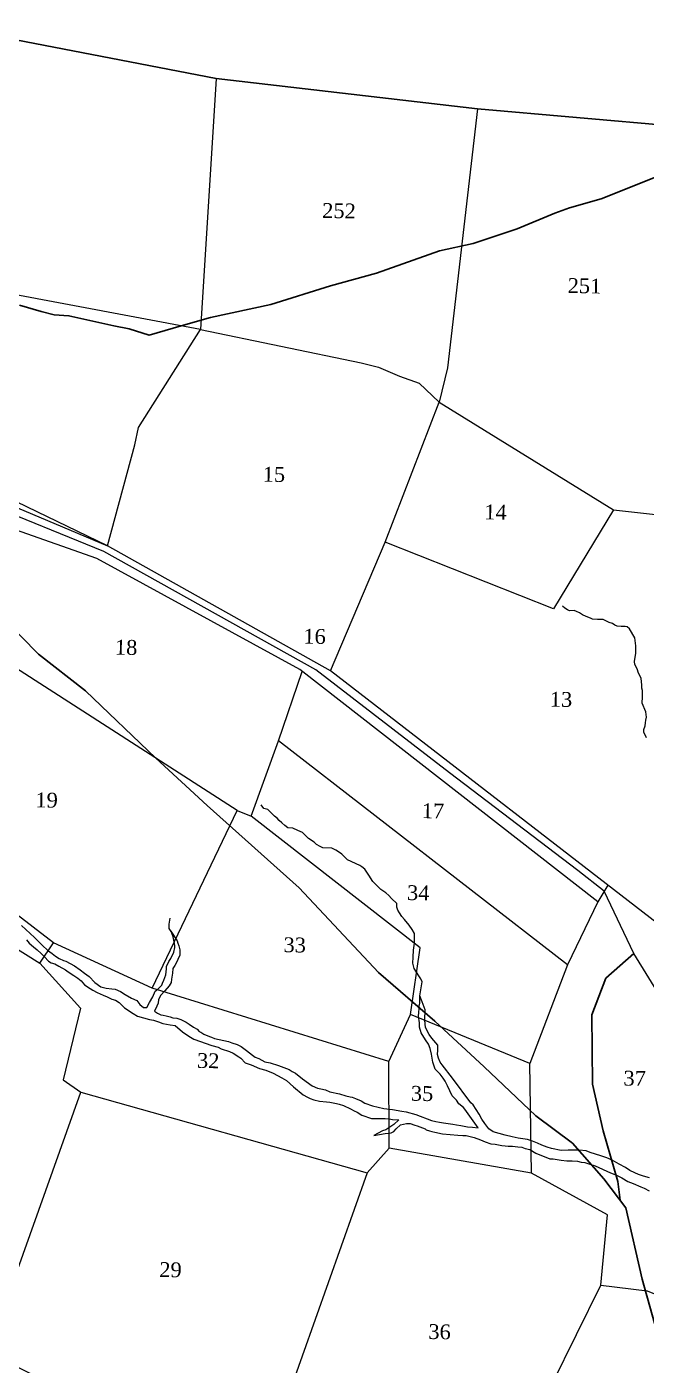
# Model space of a CAD drawing. Header units: inches. Extents: x 304037 to 460575, y 1453943 to 1639883.
# Drawn here: x 335053 to 335590, y 1599145 to 1600304 of the extents above; entities that cross this region are included whole.
import ezdxf

# ---------------------------------------------------------------- set-up
doc = ezdxf.new("R2010")
doc.units = ezdxf.units.IN
doc.header["$MEASUREMENT"] = 0
for name, pattern in [('ACAD_ISO02W100', [15, 12, -3]), ('ACAD_ISO07W100', [3, 0, -3]), ('BORDER', [1.75, 0.5, -0.25, 0.5, -0.25, 0, -0.25])]:
    doc.linetypes.add(name, pattern=pattern)
for name, color, linetype in [('CARTTRACK', 30, 'ACAD_ISO02W100'), ('NALA', 4, 'Continuous'), ('SURVEY_BND', 7, 'Continuous'), ('SURVEY_NO', 7, 'Continuous')]:
    doc.layers.add(name, color=color, linetype=linetype)
doc.layers.add('FOOTPATH', color=150, linetype='ACAD_ISO07W100', lineweight=30)
doc.layers.add('VILL_BOUNDARY', color=6, linetype='BORDER', lineweight=30)
doc.styles.get("Standard").update_dxf_attribs({"font": 'arial.ttf'})

# ---------------------------------------------------------------- blocks, each defined once
blk = doc.blocks.new('CHEPINAPI')
at = {"layer": 'CARTTRACK', "linetype": 'ByBlock'}
blk.add_lwpolyline([(62.27, 183.49), (58.25, 189.72), (55.59, 195.04), (53.29, 196.8), (42.01, 204.99), (30.29, 213.66), (11.79, 223.47), (1.23, 227.52)], dxfattribs=at)
at = {"layer": 'FOOTPATH', "linetype": 'ByBlock'}
for points in [[(62.18, 258.61), (59.46, 257.11), (54.1, 254.83), (51.38, 253.99), (50.12, 253.5), (46.88, 252.08), (43.12, 250.75), (40.22, 250.04), (34.82, 248.01), (30.87, 246.83), (25.75, 245.11), (20.56, 243.87), (18.04, 243.11), (15.32, 242.24), (13.57, 242.76), (12.24, 242.98), (8.34, 243.78), (7.08, 243.84), (5.94, 244.09), (4.06, 244.61)], [(3.3, 217.45), (6.33, 214.5), (10.46, 211.41), (16.65, 205.74), (21.17, 201.75), (29.24, 194.8), (36.25, 187.62), (41.21, 183.53), (45.53, 179.68), (50.09, 175.53), (53.3, 173.23), (56.08, 170.2), (58.03, 167.75), (59.57, 161.63), (61.19, 156.2), (63.07, 153.2), (65.19, 147.1), (66.64, 142.66), (70.07, 134.7), (74.74, 128.03), (80.89, 123.58), (82.56, 122.14)], [(58.25, 189.72), (55.88, 187.53), (54.75, 184.35), (54.94, 178.36), (55.92, 174.37), (57.29, 170.02), (57.51, 168.41)]]:
    blk.add_lwpolyline(points, dxfattribs=at)
at = {"layer": 'NALA'}
for points in [[(58.97, 208.37), (58.73, 208.86), (58.73, 209.09), (58.84, 209.39), (58.84, 209.65), (58.89, 209.89), (58.93, 210.15), (58.86, 210.61), (58.54, 211.36), (58.54, 211.9), (58.53, 212.17), (58.53, 212.44), (58.48, 212.66), (58.48, 212.95), (58.41, 213.48), (58.13, 214.02), (58.08, 214.23), (57.94, 214.47), (57.83, 214.67), (57.8, 214.93), (57.89, 215.66), (57.89, 216.3), (57.78, 216.98), (57.3, 217.75), (57.1, 217.93), (56.92, 217.95), (56.73, 217.95), (56.58, 217.95), (56.24, 217.97), (56.02, 218.04), (55.83, 218.17), (55.53, 218.26), (55.01, 218.5), (54.51, 218.5), (54.09, 218.52), (53.91, 218.61), (53.54, 218.74), (53.22, 218.87), (52.96, 219.04), (52.69, 219.15), (52.48, 219.22), (52.1, 219.21), (51.91, 219.29), (51.69, 219.43), (51.49, 219.58)], [(60.02, 170.38), (59.5, 170.52), (59.07, 170.66), (58.74, 170.78), (58.31, 170.97), (57.93, 171.22), (57.38, 171.51), (56.76, 171.84), (56.3, 172.04), (55.78, 172.2), (54.84, 172.47), (54.5, 172.59), (53.9, 172.63), (53.5, 172.65), (52.95, 172.62), (52.33, 172.59), (51.49, 172.73), (51.13, 172.84), (50.65, 173), (50.29, 173.17), (49.85, 173.34), (49.41, 173.48), (48.6, 173.58), (48.08, 173.67), (47.49, 173.8), (46.45, 174.06), (46.07, 174.32), (45.69, 174.78), (45.43, 175.15), (45.19, 175.56), (44.65, 176.36), (44.46, 176.53), (42.82, 178.62), (41.91, 179.77), (41.74, 179.99), (41.58, 180.33), (41.5, 180.66), (41.5, 181.03), (41.5, 181.46), (40.97, 182.04), (40.75, 182.35), (40.42, 182.97), (40.33, 183.59), (40.34, 184.49), (40.06, 185.17), (39.86, 185.67), (39.99, 186.55), (40.03, 186.91), (39.93, 187.16), (39.73, 187.41), (39.33, 188.04), (39.21, 188.5), (39.21, 189), (39.22, 189.63), (39.3, 190.23), (39.31, 190.61), (39.29, 191.07), (39.09, 191.39), (38.81, 191.78), (38.4, 192.24), (38.15, 192.5), (37.97, 192.82), (37.81, 193.05), (37.72, 193.3), (37.71, 193.61), (37.25, 194.05), (36.99, 194.29), (36.73, 194.52), (36.29, 194.79), (35.6, 195.46), (35.24, 196.02), (35.06, 196.28), (34.88, 196.51), (34.63, 196.71), (34.44, 196.83), (33.37, 197.3), (32.86, 197.78), (32.59, 197.98), (32.34, 198.11), (31.99, 198.28), (31.23, 198.29), (30.98, 198.39), (30.68, 198.58), (30.45, 198.77), (29.98, 199.06), (29.43, 199.57), (29.02, 199.73), (28.59, 199.94), (28.15, 199.96), (27.89, 200.16), (27.63, 200.37), (27.41, 200.57), (27.22, 200.76), (27, 200.94), (26.4, 201.49), (26.05, 201.59), (25.83, 201.88)], [(5.33, 191.04), (6.5, 190.02), (7.19, 189.34), (7.63, 188.97), (8.03, 188.69), (8.34, 188.46), (8.65, 188.27), (9.02, 188.1), (9.25, 188.03), (9.99, 187.65), (10.49, 187.32), (10.87, 187.04), (11.28, 186.77), (11.78, 186.26), (12.3, 185.9), (12.78, 185.78), (13.25, 185.73), (13.55, 185.71), (14.01, 185.52), (14.41, 185.27), (14.96, 184.96), (15.45, 184.76), (15.7, 184.44), (16.01, 184.18), (16.32, 184.2), (16.54, 184.61), (16.81, 185.11), (17.01, 185.61), (17.22, 185.8), (17.43, 186), (17.56, 186.15), (17.63, 186.32), (17.72, 186.59), (17.88, 187.04), (17.94, 187.57), (17.93, 187.76), (18.13, 188.19), (18.31, 188.46), (18.53, 189), (18.62, 189.42), (18.62, 189.57), (18.59, 189.77), (18.56, 189.9), (18.46, 190.34), (18.29, 190.8), (18.11, 191.04), (18.09, 191.2), (18.09, 191.41), (18.17, 191.94)], [(5.81, 189.82), (6.04, 189.54), (6.43, 189.21), (6.74, 188.96), (7.08, 188.65), (7.39, 188.37), (7.73, 188.02), (7.98, 187.87), (8.29, 187.79), (8.63, 187.6), (9.21, 187.3), (9.46, 187.13), (9.94, 186.83), (10.3, 186.59), (10.6, 186.36), (10.88, 186.03), (11.39, 185.74), (11.63, 185.59), (12.01, 185.39), (12.52, 185.18), (12.86, 185.03), (13.28, 184.85), (13.59, 184.75), (13.92, 184.57), (14.37, 184.13), (15.14, 183.65), (15.53, 183.42)], [(18.26, 190.83), (18.81, 190.01), (18.86, 189.79), (18.96, 189.56), (19.05, 189.23), (19.06, 188.77), (18.9, 188.4), (18.8, 188.12), (18.66, 187.87), (18.55, 187.7), (18.48, 187.6), (18.46, 187.2), (18.4, 186.67), (18.36, 186.39), (18.21, 186.1), (17.84, 185.67), (17.51, 185.29), (17.31, 184.89), (17.27, 184.57), (17.16, 184.33), (16.97, 183.88), (17.23, 183.73), (17.53, 183.57), (17.73, 183.55), (18.01, 183.49), (18.33, 183.41), (18.58, 183.35), (18.92, 183.31), (19.26, 183.21), (19.49, 183.11), (19.72, 182.98), (20, 182.83), (20.39, 182.58), (20.69, 182.4), (20.87, 182.22), (21.01, 182.16), (21.28, 181.99), (21.76, 181.79), (21.94, 181.75), (22.2, 181.64), (22.62, 181.56), (23.41, 181.41), (23.71, 181.29), (24.18, 181.15), (24.54, 181), (24.98, 180.64), (25.52, 180.27), (25.75, 180.08), (26.07, 179.97), (26.61, 179.71), (27.07, 179.63), (27.78, 179.41), (28.71, 179.08), (28.97, 178.93), (29.27, 178.79), (29.89, 178.31), (30.74, 177.72), (31.18, 177.54), (31.49, 177.48), (31.89, 177.39), (32.26, 177.24), (33.1, 177.07), (33.65, 176.91), (34.04, 176.83), (34.21, 176.81), (34.49, 176.71), (34.97, 176.52), (35.31, 176.33), (35.96, 176.09), (36.96, 175.88), (37.71, 175.82), (38.52, 175.68), (38.89, 175.63), (39.74, 175.43), (41.08, 174.93), (41.46, 174.85), (41.78, 174.82), (42.13, 174.77), (42.95, 174.67), (43.25, 174.62), (43.64, 174.57), (43.93, 174.51), (44.21, 174.47), (44.64, 174.44), (45.12, 174.39), (43.95, 175.98), (43.84, 176.12), (43.43, 176.42), (43.2, 176.75), (42.82, 177.12), (42.63, 177.54), (42.41, 177.97), (42.2, 178.37), (42.02, 178.62), (41.77, 178.95), (41.32, 179.39), (41.1, 179.98), (40.97, 180.68), (40.85, 181.15), (40.7, 181.53), (40.42, 181.89), (40.03, 182.49), (39.88, 182.97), (39.87, 183.36), (39.79, 183.93), (39.81, 184.24), (39.83, 184.59), (39.83, 184.78), (39.86, 185.04), (39.86, 185.67)], [(15.53, 183.42), (16.56, 183.15), (16.92, 183.11), (17.34, 182.96), (17.73, 182.83), (18.03, 182.78), (18.36, 182.72), (18.8, 182.68), (19.44, 182.14), (19.99, 181.79), (20.42, 181.54), (21.98, 181.01), (22.53, 180.89), (22.8, 180.74), (23.54, 180.54), (23.84, 180.39), (24.34, 180.08), (24.52, 179.98), (24.89, 179.58), (25.43, 179.42), (26.16, 179.13), (26.71, 179), (27.33, 178.74), (28.08, 178.37), (28.5, 178.12), (29.12, 177.6), (29.96, 176.92), (30.33, 176.73), (30.57, 176.61), (30.91, 176.5), (31.4, 176.4), (31.99, 176.36), (32.27, 176.34), (32.57, 176.29), (32.85, 176.25), (33.09, 176.19), (33.48, 176.08), (34.09, 175.8), (34.41, 175.64), (34.67, 175.53), (35.06, 175.29), (35.92, 175.02), (36.33, 175.02), (36.64, 175.02), (36.85, 175.02), (37.1, 175.02), (37.43, 175.02), (37.71, 174.97), (38.28, 174.93), (37.85, 174.54), (37.35, 174.18), (37.18, 174.04), (36.87, 173.95), (36.14, 173.54), (37.12, 173.74), (37.41, 173.76), (37.62, 173.8), (37.85, 173.93), (38.05, 174.16), (38.43, 174.51), (38.95, 174.63), (39.26, 174.63), (39.66, 174.52), (39.85, 174.44), (40.33, 174.29), (40.55, 174.2), (40.66, 174.13), (40.94, 174.05), (41.14, 173.98), (41.4, 173.94), (42.06, 173.81), (43.4, 173.71), (43.81, 173.71), (44.11, 173.71), (44.8, 173.54), (45.35, 173.35), (45.75, 173.2), (46.26, 173.04), (46.64, 173.01), (46.93, 172.96), (47.22, 172.92), (47.5, 172.89), (47.75, 172.86), (48.13, 172.88), (48.59, 172.83), (48.95, 172.8), (49.24, 172.7), (49.62, 172.61), (50.17, 172.32), (51.39, 171.85), (51.66, 171.84), (52, 171.81), (52.36, 171.74), (52.84, 171.69), (53.3, 171.7), (53.78, 171.7), (54.09, 171.62), (54.4, 171.58), (54.84, 171.45), (55.29, 171.33), (56.65, 170.74), (57.17, 170.56), (57.62, 170.33), (58.16, 170.04), (58.63, 169.86), (59.28, 169.59), (59.58, 169.49), (60.02, 169.25)]]:
    blk.add_lwpolyline(points, dxfattribs=at)
at = {"layer": 'SURVEY_BND'}
for points in [[(20.64, 264.54), (19.72, 242.83), (33.65, 240.25), (35.15, 239.9), (36.99, 239.15), (38.69, 238.58), (40.46, 236.99)], [(43.25, 262.38), (41.11, 239.97), (40.46, 236.99), (55.71, 228), (63.49, 227.29)], [(19.72, 242.83), (-31.05, 251.28)], [(12.1, 223.99), (-38.02, 246.93)], [(31.57, 213.59), (12.1, 223.99), (14.26, 232.74), (14.56, 234.24), (19.72, 242.83)], [(55.71, 228), (50.71, 219.33), (36.04, 224.8), (40.46, 236.99)], [(55.9, 195.57), (55.06, 194.12), (28.91, 213.64), (11.19, 222.86), (1.03, 226.19), (1.62, 228.13), (12.1, 223.99)], [(23.76, 201.37), (-4.08, 218.47), (1.03, 226.19)], [(62.82, 190.45), (31.57, 213.59), (36.04, 224.8)], [(16.75, 185.87), (8.15, 189.61), (-1.56, 196.75), (-1.35, 198.88), (-6.89, 202.39), (-6.43, 210.2), (-7.5, 210.56), (-7.23, 211.87), (-4.08, 218.47)], [(55.06, 194.12), (52.54, 188.63), (27.21, 207.46), (29.12, 213.48)], [(52.54, 188.63), (49.47, 180.04), (39.1, 184.06), (39.8, 189.84), (24.98, 200.89), (27.21, 207.46)], [(-6.89, 202.39), (-7.53, 200.65), (-3.57, 196.93), (-4.03, 193.72), (-7.19, 193.83), (-8.15, 194), (-13.51, 195.57), (-13.73, 192.37), (-0.01, 191.99), (7, 187.81), (8.15, 189.61)], [(37.3, 179.97), (16.75, 185.87), (23.76, 201.37), (24.98, 200.89)], [(7, 187.81), (10.58, 184.01), (9.21, 177.8), (10.77, 176.77), (35.62, 170.32), (37.48, 172.47)], [(49.82, 170.57), (37.48, 172.47), (37.3, 179.97), (39.1, 184.06)], [(56.01, 161.04), (56.45, 167.12), (49.82, 170.57), (49.47, 180.04)], [(25.78, 143.47), (3.19, 154.1), (10.77, 176.77)], [(35.62, 170.32), (29.3, 151.18), (27.45, 146.53), (35.73, 141.34), (40.79, 139.96)], [(42.74, 141.05), (43.51, 141.96), (44.58, 144.7), (47.97, 143.8), (56.01, 161.04), (60.01, 160.61), (65.81, 158.42), (67.61, 152.32), (74.81, 150.44)]]:
    blk.add_lwpolyline(points, dxfattribs=at)
at = {"layer": 'VILL_BOUNDARY', "linetype": 'ByBlock'}
blk.add_lwpolyline([(-2.59, 268.51), (20.64, 264.54), (43.25, 262.38), (77.51, 260.09), (84.43, 257.39), (84.33, 251.79), (92.44, 248.6), (102.84, 246.47), (110.13, 246.3), (117.12, 244.97), (128.28, 241.53), (145.07, 235.83), (162.75, 223.69), (181.72, 215.5), (186.08, 214.8), (194.86, 212.11), (216.47, 201.01), (224, 199.57), (231.82, 198.41), (240.12, 195.75), (259.56, 190.29)], dxfattribs=at)
at = {"layer": 'SURVEY_NO', "char_height": 1.282, "width": 2.5, "attachment_point": 1}
for s, insert in [('{\\fTimes New Roman|b0|i0|c0|p18;252}', (30.02, 253.97)), ('{\\fTimes New Roman|b0|i0|c0|p18;251}', (51.35, 247.93)), ('{\\fTimes New Roman|b0|i0|c0|p18;15}', (25.36, 231.09)), ('{\\fTimes New Roman|b0|i0|c0|p18;14}', (44.56, 228.23)), ('{\\fTimes New Roman|b0|i0|c0|p18;16}', (29.16, 217.18)), ('{\\fTimes New Roman|b0|i0|c0|p18;18}', (12.91, 215.89)), ('{\\fTimes New Roman|b0|i0|c0|p18;13}', (50.55, 212.18)), ('{\\fTimes New Roman|b0|i0|c0|p18;19}', (6.32, 202.56)), ('{\\fTimes New Roman|b0|i0|c0|p18;17}', (39.7, 202.32)), ('{\\fTimes New Roman|b0|i0|c0|p18;34}', (38.57, 195.22)), ('{\\fTimes New Roman|b0|i0|c0|p18;33}', (28, 190.5)), ('{\\fTimes New Roman|b0|i0|c0|p18;32}', (20.74, 180.35)), ('{\\fTimes New Roman|b0|i0|c0|p18;37}', (57.59, 179.59)), ('{\\fTimes New Roman|b0|i0|c0|p18;35}', (39.26, 177.9)), ('{\\fTimes New Roman|b0|i0|c0|p18;29}', (17.86, 162.23)), ('{\\fTimes New Roman|b0|i0|c0|p18;36}', (41.2, 157.36))]:
    blk.add_mtext(s, dxfattribs=dict(at, insert=insert))

msp = doc.modelspace()

# ---------------------------------------------------------------- block references
at = {"layer": 'SURVEY_BND', "linetype": 'ByBlock', "xscale": 10.02859871034559, "yscale": 10.02859871041437, "zscale": 10.02859871035882, "rotation": 358.8092314755046}
msp.add_blockref('CHEPINAPI', (334955.4, 1597611.1), dxfattribs=at)

doc.saveas('drawing.dxf')
